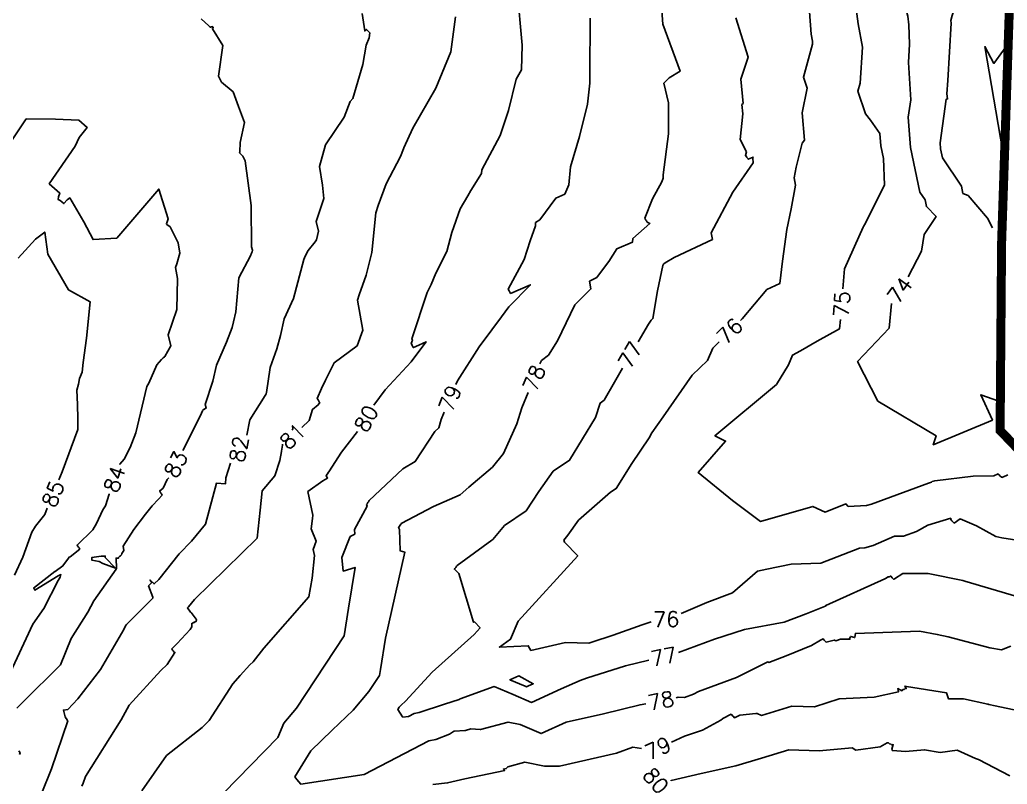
# Model space of a CAD drawing. Header units: metres. Extents: x 729358 to 732680, y 1423022 to 1426117.
# Drawn here: x 730670.2 to 731091.7, y 1424639.1 to 1424965.1 of the extents above; entities that cross this region are included whole.
import ezdxf

# ---------------------------------------------------------------- set-up
doc = ezdxf.new("R2010")
doc.units = ezdxf.units.M
doc.header["$MEASUREMENT"] = 0
doc.linetypes.add('PHANTOM', pattern=[2.5, 1.25, -0.25, 0.25, -0.25, 0.25, -0.25])
for name, color, linetype in [('36Bound', 6, 'PHANTOM'), ('HR36 IE-Exi_Xref$0$CONTOUR', 8, 'Continuous'), ('HR36 IE-Exi_Xref$0$CONTOURINDEX', 10, 'Continuous'), ('HR36 IE-Exi_Xref$0$CONTOURTEXT', 7, 'Continuous')]:
    doc.layers.add(name, color=color, linetype=linetype)
doc.styles.add('HR36 IE-Exi_Xref$0$5mm', font='simplex', dxfattribs={"height": 5})

msp = doc.modelspace()

# ---------------------------------------------------------------- linework, layer by layer
at = {"layer": '36Bound', "const_width": 3.84}
msp.add_lwpolyline([(730190.04, 1424299.35), (730307.65, 1424225.72), (730536.47, 1424099.66), (730585.15, 1424072.84), (730657.85, 1424034.72), (730731.3, 1423996.21), (730745, 1423989.96), (730811.13, 1423959.08), (731027.1, 1423858.28), (731083.19, 1423829.81), (731220.88, 1423754.63), (731249.45, 1424319.9), (731261.24, 1424610.68), (731150.76, 1424725.33), (731088.66, 1424789.95), (731089.29, 1424869.87), (731097.59, 1425120.07)], dxfattribs=at)
at = {"layer": 'HR36 IE-Exi_Xref$0$CONTOUR', "flags": 128}
for points, elevation in [([(731021.56, 1424850.38), (731021.67, 1424852.01), (731022.26, 1424858.89), (731030.22, 1424876.63), (731030.3, 1424876.93), (731030.8, 1424877.67), (731039.31, 1424894.57), (731038.84, 1424905.94), (731037.7, 1424911.4), (731037.29, 1424916.64), (731033.3, 1424922.28), (731031.22, 1424925.07), (731027.96, 1424934.74), (731028.87, 1424938.06), (731029.91, 1424953.39), (731028.07, 1424963.46), (731027.01, 1424970.93), (731026.57, 1424972.95)], 75), ([(731085.4, 1424876.34), (731083.28, 1424880.46), (731075.02, 1424890.13), (731072.81, 1424891.07), (731072.19, 1424894.13), (731064.01, 1424906.24), (731063.22, 1424910.05), (731063.02, 1424912.6), (731065.69, 1424931.31), (731066.21, 1424931.35), (731065.93, 1424933.49), (731066.35, 1424939.19), (731067.7, 1424963.73), (731067.67, 1424964.83), (731068.24, 1424967.01), (731069.1, 1424969.32)], 73), ([(730739.82, 1424781.35), (730747.39, 1424796.33), (730748.16, 1424798.4), (730748.24, 1424798.46), (730748.97, 1424798.98), (730749.05, 1424799.05), (730749.78, 1424799.57), (730749.34, 1424801), (730752.58, 1424811.04), (730752.58, 1424811.05), (730754.13, 1424817.84), (730758.43, 1424827.69), (730760.82, 1424833.94), (730761.46, 1424836.31), (730762.46, 1424840.58), (730763.69, 1424855.03), (730768.71, 1424864.46), (730769.14, 1424865.58), (730769.42, 1424866.1), (730769.5, 1424866.83), (730769.11, 1424868.32), (730769, 1424885.89), (730766.48, 1424904.94), (730765.46, 1424906.96), (730765.42, 1424906.99), (730764.75, 1424907.67), (730764.72, 1424907.7), (730764.05, 1424908.39), (730764.17, 1424908.76), (730764.26, 1424912.84), (730766.12, 1424921.25), (730763.51, 1424928.21), (730761.33, 1424934.38), (730756.37, 1424938.54), (730755.03, 1424941.03), (730756.82, 1424954.12), (730752.4, 1424961.29), (730752.82, 1424961.95), (730752.46, 1424962.25), (730751.63, 1424961.94), (730751.37, 1424962.16), (730750.87, 1424962.58), (730747.66, 1424965.57)], 83), ([(730790.65, 1424791.27), (730793.69, 1424794.17), (730795.2, 1424798.91), (730797.64, 1424800.89), (730798.24, 1424801.84), (730798.03, 1424802.2), (730797.72, 1424802.7), (730797.51, 1424803.05), (730797.21, 1424803.55), (730798.98, 1424807.87), (730800.73, 1424811.44), (730804.47, 1424818.81), (730814.16, 1424826.09), (730816.63, 1424832.72), (730814.3, 1424845.5), (730815.06, 1424847.77), (730818.02, 1424856.23), (730820.47, 1424865.88), (730822.13, 1424882.76), (730823.2, 1424885.93), (730826.58, 1424895.14), (730832.66, 1424906.86), (730834.01, 1424910.02), (730834.16, 1424910.46), (730838.05, 1424918.86), (730847.79, 1424935.93), (730854.2, 1424951.42), (730856.14, 1424966.34)], 81), ([(730856.36, 1424809.56), (730856.99, 1424811.06), (730866.33, 1424825.69), (730871.68, 1424832.86), (730875.8, 1424838.42), (730878.95, 1424842.7), (730888.2, 1424852.09), (730883.92, 1424850.23), (730879.67, 1424848.4), (730879.55, 1424848.61), (730879.19, 1424849.28), (730879.07, 1424849.49), (730878.71, 1424850.16), (730885.47, 1424862.95), (730888.06, 1424870.9), (730890.37, 1424877.19), (730890.37, 1424878.64), (730892.16, 1424879.76), (730898.95, 1424889.08), (730902.83, 1424890.74), (730904.5, 1424894.66), (730905.21, 1424902.42), (730909.07, 1424915.37), (730912.57, 1424929.12), (730913.6, 1424938.15), (730913.58, 1424941.95), (730913.73, 1424965.76)], 79), ([(730934.16, 1424827.77), (730938.62, 1424835.29), (730939.65, 1424836.96), (730940.49, 1424837.67), (730942.38, 1424849.52), (730944.66, 1424860.37), (730944.99, 1424860.9), (730945.16, 1424860.98), (730945.16, 1424861.01), (730945.64, 1424861.43), (730949.56, 1424863.7), (730965.86, 1424871.48), (730965.36, 1424874.27), (730974.63, 1424891.55), (730983.18, 1424904.15), (730983.14, 1424906.13), (730983.18, 1424906.59), (730981.15, 1424905.64), (730981.08, 1424905.77), (730980.56, 1424906.45), (730980.48, 1424906.58), (730979.97, 1424907.26), (730980.37, 1424908.84), (730977.7, 1424914.04), (730978.77, 1424925.03), (730978.42, 1424928.99), (730978.96, 1424929.44), (730977.99, 1424939.81), (730981.15, 1424949.21), (730975.86, 1424965.91)], 77), ([(731090.84, 1424953.24), (731090.1, 1424952.22), (731085.98, 1424946.55), (731082.14, 1424953.67), (731090.72, 1424903.87)], 73), ([(730686.87, 1424768.97), (730688.23, 1424772.36), (730694.98, 1424790.42), (730694.98, 1424794.91), (730694.85, 1424801.06), (730694.57, 1424807.16), (730695.24, 1424809.75), (730695.68, 1424812.12), (730696.85, 1424814.76), (730697.31, 1424818.99), (730698.64, 1424829.31), (730700.24, 1424844.89), (730691, 1424849.89), (730682.13, 1424865.12), (730680.88, 1424874.61), (730676.85, 1424871.57), (730669.49, 1424863.41)], 85), ([(731091.9, 1424770.98), (731091.45, 1424770.8), (731091.44, 1424770.8), (731089.34, 1424769.96), (731089.27, 1424770.03), (731088.61, 1424770.64), (731088.54, 1424770.72), (731087.88, 1424771.33), (731087.88, 1424771.41), (731086.01, 1424770.67), (731077.11, 1424770.5), (731060.78, 1424768.48), (731059.65, 1424768.13), (731059.31, 1424767.94), (731058.09, 1424767.49), (731033.81, 1424758.59), (731031.64, 1424757.97), (731023.84, 1424757.55), (731022.83, 1424758.65), (731014.01, 1424755.08), (731008.78, 1424757.59), (730986.45, 1424751.16), (730974.38, 1424760.08), (730959.84, 1424772.02), (730971.51, 1424785.46), (730966.91, 1424787.71), (730993.24, 1424809.61), (730998.33, 1424817.97), (731000.09, 1424822.13), (731003.52, 1424823.92), (731010.53, 1424827.99), (731020.08, 1424833.26), (731020.51, 1424837.33)], 75), ([(730938.72, 1424692.04), (730928.8, 1424689.6), (730912.1, 1424684.29), (730909.36, 1424683.29), (730901.27, 1424679.7), (730888.59, 1424673.98), (730880.85, 1424677.29), (730872.72, 1424680.72), (730858.25, 1424675.49), (730857.71, 1424675.24), (730851.51, 1424673.28), (730840.63, 1424669.67), (730838.54, 1424669.27), (730836.12, 1424668.01), (730833.75, 1424667.65), (730833.67, 1424667.73), (730833.6, 1424667.82), (730832.57, 1424669.4), (730831.53, 1424670.98), (730832.12, 1424671.95), (730832.93, 1424672.73), (730834.82, 1424674.55), (730846.23, 1424686.9), (730864.12, 1424702.93), (730866.72, 1424705.75), (730864.25, 1424708.29), (730863.84, 1424708.18), (730857.68, 1424729.02), (730855.7, 1424730.78), (730855.95, 1424731.11), (730856.31, 1424731.57), (730856.66, 1424732.04), (730856.91, 1424732.37), (730871.69, 1424743.15), (730872.08, 1424743.48), (730877.16, 1424749.47), (730886.32, 1424755.64), (730891.73, 1424763.97), (730897.89, 1424772.65), (730904.92, 1424777.25), (730916.01, 1424795.49), (730917.88, 1424801.67), (730919.58, 1424802.87), (730923.99, 1424810.6), (730927.49, 1424816.51)], 77), ([(730757.32, 1424635.34), (730780.42, 1424658.94), (730782.93, 1424665.17), (730788.34, 1424671.47), (730808.62, 1424702.38), (730810.56, 1424714.19), (730813.34, 1424731.57), (730808.31, 1424730), (730807.66, 1424735.84), (730811.27, 1424744.72), (730813.29, 1424745.75), (730813.14, 1424747.65), (730818.46, 1424757.68), (730818.25, 1424758.43), (730818.45, 1424758.71), (730818.83, 1424759.24), (730819.03, 1424759.52), (730819.41, 1424760.06), (730833.71, 1424773.66), (730838.98, 1424776.72), (730847.4, 1424789.57), (730849.02, 1424791.06), (730850.11, 1424794.7), (730851.38, 1424797.71)], 79), ([(730696.73, 1424638.25), (730697.26, 1424639.58), (730698.2, 1424642.33), (730713.51, 1424666.5), (730716.87, 1424672.83), (730730.45, 1424687.61), (730733.06, 1424690.09), (730733.11, 1424690.15), (730736.4, 1424695.26), (730736.11, 1424695.45), (730735.73, 1424696), (730735.44, 1424696.2), (730735.08, 1424696.77), (730737.34, 1424699.09), (730742.95, 1424705.11), (730743.58, 1424706.2), (730743.66, 1424707.73), (730743.67, 1424707.74), (730743.74, 1424707.6), (730744.31, 1424708.11), (730744.6, 1424708.07), (730745.21, 1424708.42), (730745.5, 1424708.5), (730745.59, 1424709.22), (730745.47, 1424709.45), (730743.3, 1424712.25), (730743.2, 1424712.38), (730743.13, 1424712.46), (730741.74, 1424714.25), (730742.24, 1424714.78), (730744.83, 1424717.88), (730771.52, 1424743.96), (730772.75, 1424755.97), (730773.67, 1424764.15), (730779.04, 1424770.55), (730781.27, 1424777.19), (730781.94, 1424781.04), (730781.94, 1424781.07), (730782.29, 1424783.69), (730782.3, 1424783.94), (730782.28, 1424784.17), (730782.28, 1424784.18)], 81), ([(730669.01, 1424671.54), (730671.48, 1424674.13), (730687.58, 1424690.02), (730692.19, 1424701.22), (730699.31, 1424712.42), (730701.84, 1424717.35), (730711.37, 1424730.85), (730711.46, 1424730.94), (730711.44, 1424731.09), (730711.34, 1424735.51), (730712.34, 1424735.48), (730712.35, 1424735.78), (730712.88, 1424736.35), (730713.15, 1424736.43), (730713.67, 1424736.98), (730713.78, 1424737.42), (730714.58, 1424738.76), (730714.37, 1424740.64), (730718.83, 1424747.69), (730723.82, 1424754.27), (730726.76, 1424757.86), (730729.38, 1424760.6), (730730.95, 1424762.42), (730730.66, 1424762.88), (730730.42, 1424763.27), (730730.13, 1424763.73), (730729.9, 1424764.12), (730731.38, 1424765.37), (730733.13, 1424769.03), (730733.76, 1424769.74)], 83), ([(730668.02, 1424728.26), (730671.58, 1424735.85), (730675.39, 1424746.65), (730676.91, 1424749.08), (730680.84, 1424754.17), (730681.94, 1424756.84)], 85), ([(730700.96, 1424735.2), (730700.96, 1424735.22), (730700.96, 1424735.23), (730700.91, 1424735.71), (730704.91, 1424736.3), (730706.72, 1424736.4), (730706.7, 1424736.11), (730706.68, 1424735.82), (730711.08, 1424731.19), (730705.65, 1424733.18), (730704.09, 1424734.09), (730700.96, 1424734.7), (730700.96, 1424735.2)], 83), ([(731095.75, 1424719.11), (731073.61, 1424725.69), (731072.74, 1424725.93), (731057.92, 1424728.93), (731047.14, 1424728.92), (731043.59, 1424726.64), (731043.3, 1424726.45), (731042.64, 1424727.14), (731042.61, 1424727.17), (731041.95, 1424727.86), (731041.92, 1424727.89), (731041.49, 1424727.59), (731040.65, 1424727.47), (731040.75, 1424727.33), (731039.52, 1424726.67), (731014.25, 1424715.33), (731014.35, 1424715.19), (731005.86, 1424711.73), (730996.52, 1424708.21), (730979.59, 1424705), (730966.76, 1424700.91), (730951.43, 1424695.23)], 77), ([(730887.4, 1424681.04), (730886.49, 1424680.62), (730885.93, 1424680.86), (730879.45, 1424683.6), (730883.28, 1424685.25), (730889.38, 1424681.91), (730887.4, 1424681.04)], 76.5), ([(731096.71, 1424670.41), (731086.55, 1424672.54), (731083.87, 1424673.11), (731083.6, 1424673.15), (731083.39, 1424673.18), (731072.98, 1424675.46), (731066.56, 1424675.56), (731065.79, 1424678), (731048.7, 1424680.75), (731048.02, 1424680.92), (731048.62, 1424679.89), (731048.14, 1424679.9), (731047.67, 1424679.43), (731047.18, 1424679.44), (731046.71, 1424678.97), (731044.97, 1424679.87), (731045.34, 1424678.5), (731034.95, 1424676.27), (731019.96, 1424675.49), (731009.48, 1424672.09), (730999.73, 1424672.38), (730986.75, 1424668.45), (730984.95, 1424669.21), (730984.39, 1424669.3), (730977.57, 1424668.59), (730975.22, 1424667.41), (730974.65, 1424668.07), (730974.57, 1424668.16), (730974, 1424668.83), (730973.92, 1424668.92), (730970.35, 1424667.13), (730970.16, 1424666.96), (730969.5, 1424666.36), (730961.64, 1424662.12), (730953.99, 1424659.51), (730948.46, 1424657.03)], 79), ([(730670.12, 1424651.77), (730670.36, 1424652.46), (730669.81, 1424653.27)], 83), ([(730935.58, 1424654.33), (730931.89, 1424654.86), (730924.88, 1424652.32), (730900.53, 1424646.77), (730894.13, 1424646.81), (730894.12, 1424646.81), (730885.74, 1424648.42), (730878.49, 1424646.5), (730878.13, 1424646.12), (730877.86, 1424645.73), (730876.66, 1424645.56), (730876.64, 1424645.54), (730877.22, 1424644.96), (730860.24, 1424641.44), (730852.8, 1424639.62), (730846.45, 1424638.89)], 79)]:
    msp.add_lwpolyline(points, dxfattribs=dict(at, elevation=elevation))
at = {"layer": 'HR36 IE-Exi_Xref$0$CONTOURINDEX', "flags": 128}
for points, elevation in [([(730821.31, 1424800.74), (730826.13, 1424807.35), (730837.3, 1424819.27), (730840.54, 1424823.63), (730843.6, 1424827.77), (730839.29, 1424825.83), (730838.22, 1424825.35), (730838.18, 1424825.41), (730837.72, 1424826.22), (730837.68, 1424826.28), (730837.22, 1424827.09), (730837.77, 1424828.54), (730837.59, 1424829.11), (730844.13, 1424848.79), (730845.83, 1424852.24), (730847.79, 1424857.12), (730852.47, 1424866.27), (730854.57, 1424874.36), (730858.23, 1424884.44), (730861.47, 1424890.01), (730862.69, 1424892.27), (730867.34, 1424899.5), (730867.37, 1424901.06), (730875.28, 1424915.73), (730878.76, 1424926.5), (730882.09, 1424939.77), (730884.38, 1424943.77), (730884.61, 1424954.24), (730882.57, 1424978.09)], 80), ([(730892.26, 1424818.32), (730892.85, 1424819.74), (730895.93, 1424822.1), (730899.72, 1424828.15), (730907.15, 1424843.53), (730914, 1424850.35), (730913.39, 1424853.58), (730916.5, 1424855.19), (730921.49, 1424861.86), (730921.53, 1424861.91), (730921.71, 1424862.09), (730924.99, 1424867.37), (730931.74, 1424870.26), (730931.9, 1424871.88), (730939.19, 1424878.19), (730938.05, 1424878.87), (730937.71, 1424879.35), (730937.49, 1424879.7), (730937.16, 1424880.18), (730936.94, 1424880.53), (730940.27, 1424888.69), (730944.2, 1424896), (730944.8, 1424897.55), (730944.9, 1424899.02), (730947.13, 1424916.53), (730947.06, 1424929.72), (730945.13, 1424938.06), (730947.34, 1424940.35), (730952.03, 1424943.16), (730944.74, 1424963.2), (730943.59, 1424979.11)], 78), ([(730977.8, 1424836.88), (730978.49, 1424837.55), (730989.14, 1424850.13), (730994.69, 1424852.66), (730995.83, 1424862.12), (730997.59, 1424875.64), (730999.42, 1424884.54), (731001.28, 1424894.64), (731000.82, 1424897.76), (731001.6, 1424902.22), (731004.12, 1424912.51), (731005.13, 1424913.73), (731004.22, 1424925.41), (731006.31, 1424935.97), (731004.7, 1424940.72), (731008.51, 1424954.7), (731008.6, 1424955.94), (731008.04, 1424958.96), (731006.91, 1424974.37)], 76), ([(731049.41, 1424855.47), (731055.12, 1424866.4), (731056.27, 1424873.5), (731061.35, 1424881.22), (731057.23, 1424885.46), (731056.65, 1424888.37), (731054.43, 1424891.64), (731050.46, 1424910.72), (731049.47, 1424923.54), (731050.53, 1424930.94), (731049.56, 1424946.94), (731049.99, 1424954.78), (731049.73, 1424963), (731049.22, 1424966.64), (731048.74, 1424968.8), (731051.5, 1424971.95)], 74), ([(730767.13, 1424788), (730768.35, 1424794.49), (730774.92, 1424804.91), (730775.39, 1424805.6), (730775.46, 1424806.2), (730777.12, 1424816.8), (730779.92, 1424824.8), (730781.47, 1424830.48), (730783.12, 1424837.53), (730787.04, 1424846.28), (730791.46, 1424862.95), (730791.98, 1424864.31), (730793.26, 1424866.75), (730796.23, 1424870.48), (730796.87, 1424871.23), (730797.67, 1424874.92), (730796.68, 1424879.03), (730800.06, 1424888.94), (730799.37, 1424894.53), (730798.08, 1424902.48), (730800.75, 1424911.81), (730808.73, 1424923.62), (730811.3, 1424930.21), (730812.35, 1424931.51), (730816.63, 1424946.06), (730818.01, 1424954.36), (730819.27, 1424957.41), (730819.56, 1424959.61), (730818.91, 1424960.27), (730818.86, 1424960.32), (730818.22, 1424960.99), (730818.16, 1424961.04), (730817.46, 1424960.38), (730816.41, 1424967.86)], 82), ([(730712.93, 1424775.49), (730712.98, 1424775.64), (730714.83, 1424777.69), (730717.35, 1424782.68), (730719.71, 1424788.98), (730724.48, 1424808.68), (730724.48, 1424808.7), (730725.3, 1424810.12), (730725.31, 1424810.13), (730728.67, 1424817.92), (730730.65, 1424820.22), (730731.23, 1424820.74), (730731.4, 1424820.89), (730731.97, 1424821.41), (730732.14, 1424821.56), (730734.67, 1424826.03), (730733.55, 1424830.7), (730737.19, 1424841.49), (730737.52, 1424854.81), (730736.72, 1424859.5), (730737.2, 1424861.01), (730738.59, 1424865.59), (730737.82, 1424869.93), (730734.34, 1424876.76), (730733.79, 1424877.2), (730733.58, 1424877.42), (730733.03, 1424877.86), (730732.82, 1424878.08), (730733.49, 1424880.26), (730729.5, 1424892.93), (730711.66, 1424872), (730711.61, 1424871.97), (730701.48, 1424871.38), (730697.6, 1424879), (730691.54, 1424889.12), (730690.43, 1424888.29), (730689.02, 1424886.72), (730688.96, 1424886.77), (730688.25, 1424887.37), (730688.2, 1424887.42), (730687.49, 1424888.02), (730686.66, 1424888.45), (730686.75, 1424889.6), (730687.29, 1424891.24), (730682.82, 1424895.18), (730693.91, 1424911.18), (730695.52, 1424914.96), (730698.95, 1424919.23), (730695.38, 1424922.34), (730685.45, 1424922.76), (730672.97, 1424922.83), (730662.42, 1424907.08)], 84), ([(731088.08, 1424802.4), (731080.4, 1424805.2), (731085.4, 1424794.37), (731060.13, 1424783.89), (731061.4, 1424787.63), (731036.4, 1424802.49), (731027.83, 1424819.35), (731041.28, 1424833.59), (731042.28, 1424844.16)], 74), ([(730939.73, 1424708.31), (730935.86, 1424707.1), (730923.55, 1424702.59), (730914.37, 1424699.67), (730913.09, 1424699.2), (730903.18, 1424699.52), (730888.41, 1424696.16), (730887.84, 1424697.15), (730887.27, 1424698.14), (730874.97, 1424697.56), (730879.71, 1424700.89), (730882.88, 1424708.69), (730908.4, 1424736.43), (730902.65, 1424742.35), (730902.43, 1424743.18), (730904.19, 1424745.32), (730908.72, 1424751.68), (730922.36, 1424763.66), (730924.8, 1424765.17), (730931.52, 1424775.83), (730938.82, 1424786.86), (730940.01, 1424788.95), (730944.77, 1424795.83), (730957.17, 1424813.54), (730963.82, 1424819.82), (730965.98, 1424825.1), (730968.69, 1424827.8)], 76), ([(730937.48, 1424673.43), (730934.98, 1424672.94), (730919.42, 1424669.12), (730903.46, 1424665.5), (730892.8, 1424660.7), (730883.82, 1424664.54), (730878.69, 1424665.52), (730866.83, 1424662.39), (730866.72, 1424662.37), (730862.69, 1424662.66), (730860.5, 1424661.94), (730860.29, 1424661.97), (730860.23, 1424661.97), (730855.8, 1424661.68), (730855.5, 1424661.67), (730855.47, 1424661.67), (730855.3, 1424661.63), (730855.3, 1424661.63), (730853.69, 1424660.49), (730847.86, 1424658.13), (730844.82, 1424657.55), (730817.17, 1424643.22), (730790.14, 1424639.12), (730789.25, 1424640.04), (730788.45, 1424641.02), (730788.04, 1424641.64), (730787.63, 1424642.26), (730794.38, 1424653.32), (730803.6, 1424662.18), (730812.47, 1424670.7), (730819.26, 1424678.61), (730823.7, 1424685.38), (730824.12, 1424687.96), (730826.27, 1424701.42), (730834.54, 1424738.1), (730832.58, 1424738.61), (730832.27, 1424747.67), (730831.87, 1424748.61), (730832.39, 1424749.34), (730832.46, 1424749.42), (730832.98, 1424750.14), (730833.05, 1424750.23), (730846.87, 1424757.51), (730858.21, 1424762.55), (730861.9, 1424765.72), (730872.02, 1424774.37), (730876.63, 1424780.13), (730882.44, 1424792.74), (730884.51, 1424799.59), (730887.26, 1424806.22)], 78), ([(730722.3, 1424636.21), (730732.89, 1424651.26), (730748.08, 1424663.24), (730750.98, 1424666.32), (730761.18, 1424681.92), (730764.25, 1424685.47), (730768.41, 1424690), (730769.86, 1424691.27), (730774.43, 1424697.13), (730793.54, 1424719), (730794.94, 1424727.01), (730796.06, 1424736.69), (730795.38, 1424739.18), (730796.69, 1424742.68), (730794.61, 1424747.96), (730795.13, 1424752.38), (730795.33, 1424753.9), (730793.13, 1424763.89), (730799.52, 1424768.51), (730801.59, 1424769.62), (730801.45, 1424769.9), (730800.92, 1424770.67), (730801.42, 1424771.38), (730801.49, 1424771.49), (730801.99, 1424772.2), (730802.07, 1424772.3), (730807.5, 1424780.66), (730814.4, 1424789.58)], 80), ([(730679.55, 1424635.33), (730683.69, 1424645.67), (730690.67, 1424666.17), (730690.58, 1424666.31), (730690.12, 1424667), (730690.03, 1424667.14), (730689.56, 1424667.83), (730688.85, 1424670.67), (730690.69, 1424671), (730694.94, 1424675.51), (730704.66, 1424688.01), (730714.59, 1424705.09), (730715.38, 1424706.62), (730715.76, 1424707.17), (730727.07, 1424718.5), (730727.03, 1424718.82), (730725.18, 1424723.63), (730725.63, 1424724.14), (730725.85, 1424724.37), (730726.07, 1424724.61), (730726.51, 1424725.13), (730725.84, 1424726.11), (730727.56, 1424724.48), (730729.52, 1424726.39), (730738.25, 1424737.3), (730743.44, 1424742.72), (730749.46, 1424749.96), (730754.22, 1424767.49), (730757.96, 1424767.14), (730758.09, 1424769.76), (730760.16, 1424776)], 82), ([(730665.26, 1424684.71), (730675.76, 1424707.39), (730680.53, 1424714.08), (730680.53, 1424714.09), (730686.61, 1424726.02), (730687.48, 1424727.32), (730687.49, 1424727.37), (730687.78, 1424728.47), (730687.14, 1424728.22), (730686.66, 1424727.95), (730686.61, 1424727.92), (730676.69, 1424721.84), (730676.44, 1424722.2), (730676.18, 1424722.56), (730676.15, 1424722.61), (730676.12, 1424722.66), (730685.22, 1424729.76), (730685.24, 1424729.78), (730688.61, 1424732.16), (730691.04, 1424735.49), (730691.05, 1424735.5), (730691.25, 1424735.86), (730691.25, 1424735.86), (730691.71, 1424736.08), (730691.71, 1424736.08), (730695.82, 1424739.4), (730695.49, 1424739.88), (730695.25, 1424740.23), (730694.91, 1424740.74), (730694.69, 1424741.06), (730701.41, 1424747.62), (730702.92, 1424750.32), (730705.64, 1424756.06), (730706.82, 1424757.88), (730708.41, 1424762.85), (730708.44, 1424762.94)], 84), ([(731104.97, 1424741.81), (731089.41, 1424744.18), (731086.81, 1424744.71), (731078.51, 1424749.34), (731071.55, 1424752.31), (731068.99, 1424750.48), (731068.79, 1424750.69), (731068.3, 1424751.2), (731068.1, 1424751.41), (731067.61, 1424751.93), (731067.62, 1424752.54), (731057.81, 1424749.55), (731052.93, 1424746.86), (731047.44, 1424744.81), (731043.64, 1424744.91), (731034.51, 1424740.85), (731030.96, 1424739.84), (731028.61, 1424739.72), (731012.1, 1424733.32), (730999.42, 1424732.92), (730989.15, 1424730.83), (730985.13, 1424729.98), (730974.41, 1424720.71), (730963.47, 1424716.64), (730952.51, 1424711.89)], 76), ([(731093.24, 1424697.94), (731089.31, 1424696.4), (731084.32, 1424697.22), (731066.44, 1424701.96), (731061.82, 1424702.97), (731054.21, 1424704.37), (731027, 1424703.39), (731026.89, 1424703.43), (731026.67, 1424701.75), (731026.54, 1424701.62), (731024.88, 1424702.11), (731024.76, 1424701.99), (731024.37, 1424701.22), (731024.53, 1424700.88), (731021.97, 1424701.01), (731020.47, 1424700.94), (731018.51, 1424700.3), (731018.02, 1424700.47), (731017.82, 1424700.49), (731014.38, 1424699.61), (731014.22, 1424699.8), (731013.73, 1424700.37), (731013.55, 1424700.58), (731013.08, 1424701.13), (731011.96, 1424700.45), (731008.1, 1424698.18), (730997.31, 1424693.78), (730989.96, 1424691.01), (730989.56, 1424691.23), (730976.07, 1424684.58), (730959.88, 1424678.6), (730957.78, 1424677.49), (730953.96, 1424676.09), (730951.3, 1424676.18), (730950.32, 1424675.99)], 78), ([(731092.79, 1424642.58), (731079.4, 1424649.57), (731078.14, 1424650.08), (731070.39, 1424653.61), (731063.08, 1424652.67), (731056.42, 1424653.78), (731048.24, 1424653.06), (731042.69, 1424653.4), (731042.39, 1424653.98), (731043.01, 1424655.99), (731042.44, 1424655.76), (731042.04, 1424656.21), (731041.47, 1424656.24), (731041.07, 1424656.69), (731040.5, 1424656.71), (731037.42, 1424654.98), (731027.03, 1424653.65), (731025.51, 1424654.62), (731011.41, 1424653.36), (730998.43, 1424653.74), (730986.76, 1424650.21), (730975.91, 1424646.93), (730961.1, 1424643.6), (730948.25, 1424640.69), (730948.04, 1424640.86), (730948.04, 1424640.86)], 80)]:
    msp.add_lwpolyline(points, dxfattribs=dict(at, elevation=elevation))

# ---------------------------------------------------------------- texts
at = {"layer": 'HR36 IE-Exi_Xref$0$CONTOURTEXT', "char_height": 6.5, "attachment_point": 5, "style": 'HR36 IE-Exi_Xref$0$5mm'}
for s, insert, rotation in [('{74}', (731045.87, 1424849.8, 74), 53.2321), ('{75}', (731021.12, 1424843.85, 75), 86.1304), ('{76}', (730973.25, 1424832.34, 76), 44.8848), ('{77}', (730930.82, 1424822.14, 77), 59.3551), ('{78}', (730889.76, 1424812.27, 78), 67.5319), ('{79}', (730853.87, 1424803.64, 79), 67.1758), ('{80}', (730818.09, 1424795.04, 80), 61.8506), ('{81}', (730786.69, 1424787.49, 81), 43.6602), ('{82}', (730763.77, 1424781.98, 82), 79.0726), ('{83}', (730736.86, 1424775.51, 83), 63.1845), ('{84}', (730710.69, 1424769.22, 84), 70.3293), ('{85}', (730684.42, 1424762.9, 85), 68.0606), ('{76}', (730946.14, 1424709.43, 76), 1.2868), ('{77}', (730945.11, 1424693.47, 77), 11.2402), ('{78}', (730943.9, 1424674.71, 78), 11.2402), ('{79}', (730942.59, 1424654.4, 79), 24.1687), ('{80}', (730941.7, 1424640.58, 80), 310.4671)]:
    msp.add_mtext(s, dxfattribs=dict(at, insert=insert, rotation=rotation))

doc.saveas('drawing.dxf')
